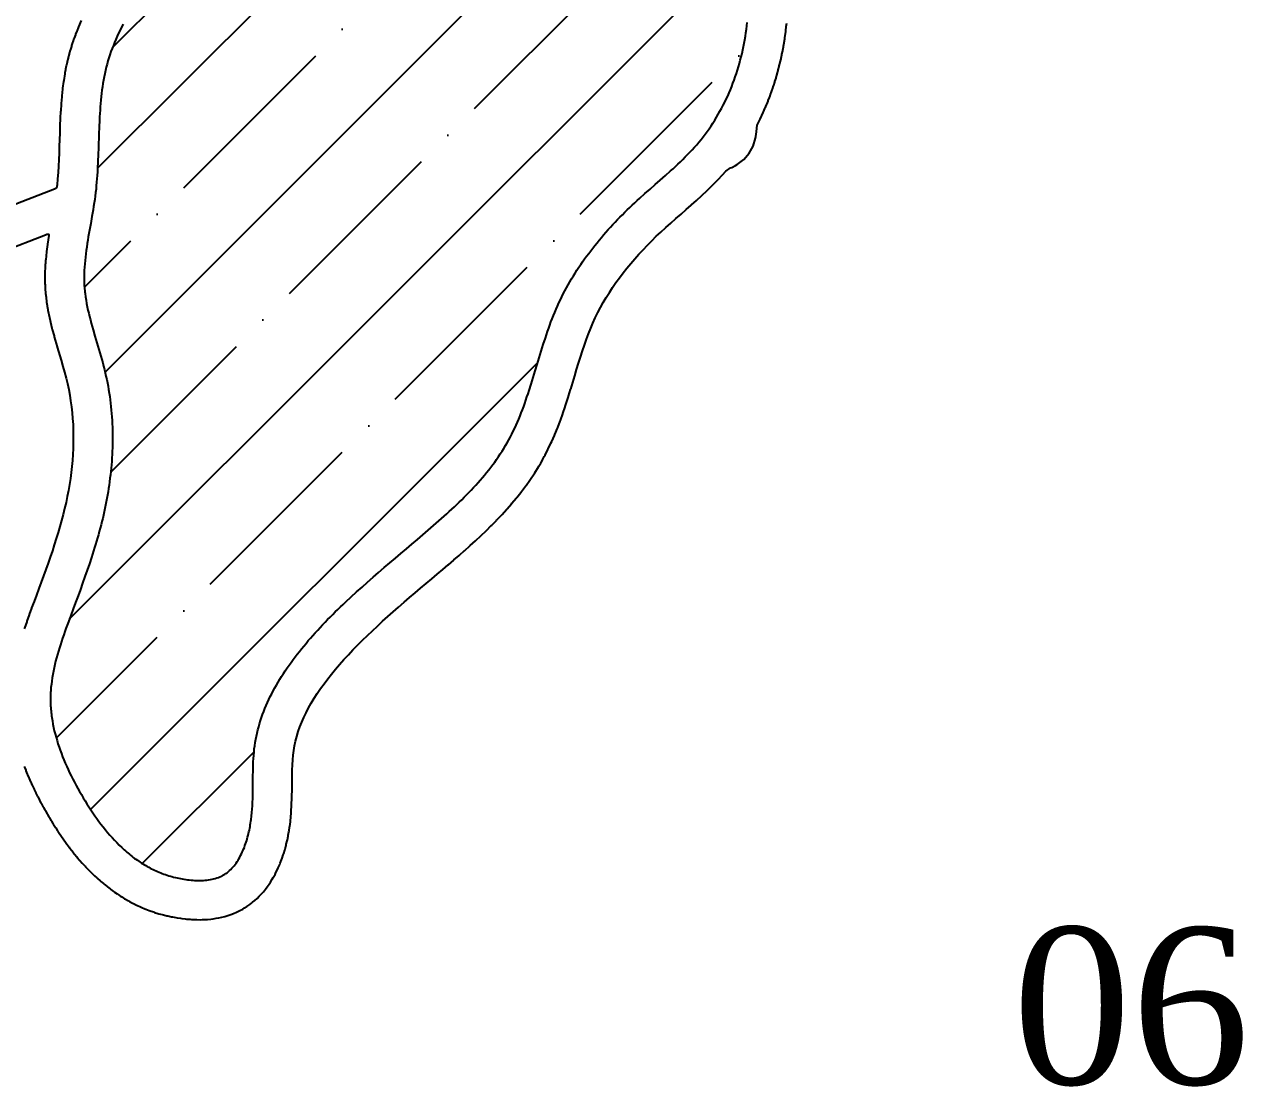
# Model space of a CAD drawing. Header units: metres. Extents: x 711461 to 714408, y 7855790 to 7857874.
# Drawn here: x 711926.6 to 712081.8, y 7856753.1 to 7856888.5 of the extents above; entities that cross this region are included whole.
import ezdxf
from ezdxf.enums import TextEntityAlignment as Align

# ---------------------------------------------------------------- set-up
doc = ezdxf.new("R2010")
doc.units = ezdxf.units.M
for name, color, linetype in [('011400xxxx003', 5, 'Continuous'), ('011400xxxx006', 5, 'Continuous'), ('NUMERAÇÕES', 7, 'Continuous'), ('ÁREAS', 7, 'Continuous')]:
    doc.layers.add(name, color=color, linetype=linetype)
doc.layers.add('NUMERAÇÕES DOS TALHÕES', color=7, linetype='Continuous', true_color=0xffffff)
doc.layers.add('Pedreira', color=7, linetype='Continuous', true_color=0xa30000)
doc.styles.add('AREAS', font='times.ttf')

# ---------------------------------------------------------------- blocks, each defined once
blk = doc.blocks.new('area_de_talhao')
at = {"layer": 'NUMERAÇÕES', "linetype": 'Continuous', "style": 'AREAS'}
blk.add_attdef('NRO', text='', height=20, dxfattribs=at).set_placement((0, 6.08), align=Align.CENTER)
at = {"layer": 'ÁREAS', "linetype": 'Continuous', "style": 'AREAS', "flags": 1}
for tag, height, p in [('AREAREAL', 0.001, (0, 0)), ('AREA', 20, (0, -23.92))]:
    blk.add_attdef(tag, text='', height=height, dxfattribs=at).set_placement(p, align=Align.CENTER)

msp = doc.modelspace()

# ---------------------------------------------------------------- hatches: boundary and pattern name
at = {"layer": 'Pedreira', "true_color": 0x000000}
h = msp.add_hatch(dxfattribs=at)
h.set_pattern_fill('ANSI35', color=18, scale=3)
h.paths.add_polyline_path([(712016.16, 7856909.31), (712015.98, 7856910.16), (712015.8, 7856911.01), (712015.63, 7856911.85), (712015.46, 7856912.71), (712015.3, 7856913.56), (712015.15, 7856914.41), (712015, 7856915.26), (712014.85, 7856916.11), (712014.71, 7856916.97), (712014.58, 7856917.82), (712014.44, 7856918.68), (712014.32, 7856919.53), (712014.19, 7856920.39), (712014.08, 7856921.25), (712013.96, 7856922.11), (712013.85, 7856922.96), (712013.74, 7856923.82), (712013.64, 7856924.68), (712013.53, 7856925.54), (712013.43, 7856926.4), (712013.24, 7856928.12), (712013.06, 7856929.84), (712012.89, 7856931.56), (712012.72, 7856933.29), (712012.56, 7856935.01), (712012.24, 7856938.46), (712011.95, 7856940.15), (712011.66, 7856941.84), (712011.51, 7856942.68), (712011.35, 7856943.53), (712011.19, 7856944.37), (712011.03, 7856945.21), (712010.86, 7856946.06), (712010.68, 7856946.9), (712010.49, 7856947.74), (712010.3, 7856948.58), (712010.2, 7856949), (712010.09, 7856949.42), (712009.99, 7856949.84), (712009.88, 7856950.26), (712009.77, 7856950.68), (712009.65, 7856951.1), (712009.53, 7856951.51), (712009.41, 7856951.93), (712009.29, 7856952.35), (712009.16, 7856952.77), (712009.03, 7856953.19), (712008.89, 7856953.6), (712008.76, 7856954.02), (712008.61, 7856954.44), (712008.47, 7856954.85), (712008.32, 7856955.27), (712008.16, 7856955.69), (712008.01, 7856956.1), (712007.84, 7856956.52), (712007.68, 7856956.93), (712007.51, 7856957.35), (712007.33, 7856957.76), (712007.15, 7856958.17), (712006.97, 7856958.58), (712006.78, 7856958.99), (712006.58, 7856959.4), (712006.38, 7856959.81), (712006.17, 7856960.21), (712005.96, 7856960.61), (712005.75, 7856961.01), (712005.52, 7856961.4), (712005.29, 7856961.78), (712005.06, 7856962.16), (712004.82, 7856962.54), (712004.57, 7856962.91), (712004.31, 7856963.27), (712004.05, 7856963.63), (712003.92, 7856963.81), (712003.78, 7856963.98), (712003.64, 7856964.15), (712003.51, 7856964.32), (712003.36, 7856964.49), (712003.22, 7856964.66), (712003.08, 7856964.82), (712002.93, 7856964.98), (712002.78, 7856965.14), (712002.63, 7856965.3), (712002.48, 7856965.45), (712002.33, 7856965.61), (712002.17, 7856965.76), (712002.01, 7856965.9), (712001.85, 7856966.05), (712001.69, 7856966.19), (712001.53, 7856966.33), (712001.36, 7856966.47), (712001.19, 7856966.6), (712001.02, 7856966.73), (712000.85, 7856966.86), (712000.67, 7856966.99), (712000.5, 7856967.11), (712000.32, 7856967.23), (712000.14, 7856967.35), (711999.95, 7856967.46), (711999.77, 7856967.57), (711999.58, 7856967.68), (711999.39, 7856967.78), (711999.2, 7856967.88), (711999, 7856967.98), (711998.81, 7856968.08), (711998.61, 7856968.17), (711998.41, 7856968.25), (711998.2, 7856968.34), (711998, 7856968.42), (711997.79, 7856968.49), (711997.58, 7856968.57), (711997.37, 7856968.64), (711997.15, 7856968.7), (711996.94, 7856968.77), (711996.72, 7856968.83), (711996.5, 7856968.88), (711996.28, 7856968.94), (711996.06, 7856968.99), (711995.84, 7856969.04), (711995.62, 7856969.08), (711995.39, 7856969.12), (711995.17, 7856969.16), (711994.94, 7856969.19), (711994.71, 7856969.22), (711994.48, 7856969.25), (711994.25, 7856969.28), (711994.02, 7856969.3), (711993.79, 7856969.32), (711993.55, 7856969.33), (711993.32, 7856969.35), (711993.09, 7856969.36), (711992.85, 7856969.36), (711992.62, 7856969.37), (711992.38, 7856969.37), (711992.14, 7856969.36), (711991.91, 7856969.36), (711991.67, 7856969.35), (711991.43, 7856969.34), (711991.2, 7856969.32), (711990.96, 7856969.3), (711990.72, 7856969.28), (711990.49, 7856969.26), (711990.25, 7856969.23), (711990.01, 7856969.2), (711989.78, 7856969.17), (711989.54, 7856969.13), (711989.31, 7856969.1), (711989.07, 7856969.06), (711988.84, 7856969.01), (711988.6, 7856968.96), (711988.37, 7856968.91), (711988.14, 7856968.86), (711987.91, 7856968.81), (711987.68, 7856968.75), (711987.45, 7856968.69), (711987.22, 7856968.62), (711986.99, 7856968.56), (711986.76, 7856968.49), (711986.54, 7856968.42), (711986.31, 7856968.34), (711986.09, 7856968.26), (711985.87, 7856968.18), (711985.65, 7856968.1), (711985.43, 7856968.01), (711985.21, 7856967.93), (711985, 7856967.84), (711984.78, 7856967.74), (711984.57, 7856967.65), (711984.36, 7856967.55), (711984.15, 7856967.45), (711983.95, 7856967.34), (711983.74, 7856967.23), (711983.54, 7856967.13), (711983.34, 7856967.01), (711983.14, 7856966.9), (711982.95, 7856966.78), (711982.75, 7856966.66), (711982.56, 7856966.54), (711982.38, 7856966.42), (711982.19, 7856966.29), (711982.01, 7856966.16), (711981.83, 7856966.03), (711981.65, 7856965.9), (711981.47, 7856965.76), (711981.3, 7856965.62), (711981.13, 7856965.48), (711980.97, 7856965.33), (711980.8, 7856965.19), (711980.64, 7856965.04), (711980.49, 7856964.89), (711980.33, 7856964.74), (711980.18, 7856964.58), (711980.04, 7856964.42), (711979.89, 7856964.26), (711979.75, 7856964.1), (711979.62, 7856963.93), (711979.48, 7856963.77), (711979.35, 7856963.6), (711979.22, 7856963.43), (711979.1, 7856963.25), (711978.98, 7856963.08), (711978.86, 7856962.9), (711978.75, 7856962.72), (711978.63, 7856962.54), (711978.52, 7856962.36), (711978.42, 7856962.18), (711978.31, 7856961.99), (711978.21, 7856961.8), (711978.11, 7856961.61), (711978.01, 7856961.42), (711977.91, 7856961.23), (711977.73, 7856960.84), (711977.55, 7856960.45), (711977.38, 7856960.05), (711977.21, 7856959.65), (711977.06, 7856959.25), (711976.9, 7856958.84), (711976.75, 7856958.43), (711976.61, 7856958.01), (711976.46, 7856957.59), (711976.32, 7856957.18), (711976.05, 7856956.33), (711975.78, 7856955.49), (711975.5, 7856954.65), (711975.36, 7856954.23), (711975.22, 7856953.82), (711975.07, 7856953.4), (711974.92, 7856952.99), (711974.77, 7856952.58), (711974.61, 7856952.17), (711974.44, 7856951.77), (711974.27, 7856951.37), (711974.09, 7856950.98), (711973.9, 7856950.59), (711973.71, 7856950.2), (711973.51, 7856949.82), (711973.3, 7856949.45), (711973.09, 7856949.08), (711972.87, 7856948.71), (711972.64, 7856948.34), (711972.41, 7856947.98), (711972.18, 7856947.62), (711971.93, 7856947.27), (711971.69, 7856946.92), (711971.44, 7856946.57), (711971.18, 7856946.22), (711970.92, 7856945.88), (711970.66, 7856945.54), (711970.39, 7856945.2), (711970.12, 7856944.87), (711969.84, 7856944.54), (711969.57, 7856944.21), (711969.28, 7856943.88), (711969, 7856943.55), (711968.71, 7856943.22), (711968.42, 7856942.9), (711967.84, 7856942.25), (711967.25, 7856941.61), (711966.65, 7856940.97), (711965.44, 7856939.7), (711964.24, 7856938.43), (711963.64, 7856937.79), (711963.05, 7856937.14), (711962.46, 7856936.49), (711962.17, 7856936.17), (711961.88, 7856935.84), (711961.59, 7856935.51), (711961.31, 7856935.18), (711961.03, 7856934.84), (711960.75, 7856934.5), (711960.48, 7856934.16), (711960.21, 7856933.82), (711959.94, 7856933.48), (711959.68, 7856933.13), (711959.42, 7856932.78), (711959.17, 7856932.43), (711958.92, 7856932.07), (711958.67, 7856931.71), (711958.43, 7856931.35), (711958.19, 7856930.98), (711957.96, 7856930.62), (711957.73, 7856930.25), (711957.51, 7856929.87), (711957.29, 7856929.5), (711957.07, 7856929.12), (711956.86, 7856928.74), (711956.65, 7856928.36), (711956.45, 7856927.98), (711956.25, 7856927.59), (711956.06, 7856927.2), (711955.87, 7856926.81), (711955.68, 7856926.42), (711955.5, 7856926.02), (711955.32, 7856925.63), (711955.15, 7856925.23), (711954.98, 7856924.83), (711954.82, 7856924.42), (711954.66, 7856924.02), (711954.5, 7856923.61), (711954.35, 7856923.21), (711954.2, 7856922.8), (711954.06, 7856922.39), (711953.92, 7856921.98), (711953.79, 7856921.56), (711953.66, 7856921.15), (711953.54, 7856920.73), (711953.42, 7856920.31), (711953.3, 7856919.9), (711953.19, 7856919.48), (711953.08, 7856919.06), (711952.97, 7856918.64), (711952.86, 7856918.21), (711952.66, 7856917.37), (711952.46, 7856916.52), (711952.27, 7856915.67), (711951.89, 7856913.98), (711951.7, 7856913.13), (711951.5, 7856912.29), (711951.3, 7856911.44), (711951.19, 7856911.03), (711951.09, 7856910.61), (711950.98, 7856910.19), (711950.86, 7856909.77), (711950.75, 7856909.36), (711950.63, 7856908.94), (711950.5, 7856908.53), (711950.37, 7856908.12), (711950.24, 7856907.71), (711950.1, 7856907.3), (711949.96, 7856906.9), (711949.81, 7856906.49), (711949.66, 7856906.09), (711949.5, 7856905.69), (711949.33, 7856905.29), (711949.16, 7856904.9), (711948.98, 7856904.5), (711948.8, 7856904.11), (711948.61, 7856903.72), (711948.41, 7856903.33), (711948.21, 7856902.95), (711948.01, 7856902.56), (711947.8, 7856902.18), (711947.59, 7856901.8), (711947.37, 7856901.42), (711947.15, 7856901.04), (711946.92, 7856900.67), (711946.69, 7856900.29), (711946.46, 7856899.92), (711946.23, 7856899.55), (711945.99, 7856899.17), (711945.75, 7856898.8), (711945.26, 7856898.06), (711944.77, 7856897.33), (711944.28, 7856896.59), (711943.28, 7856895.13), (711942.79, 7856894.39), (711942.3, 7856893.66), (711941.81, 7856892.93), (711941.34, 7856892.19), (711941.1, 7856891.82), (711940.87, 7856891.45), (711940.64, 7856891.08), (711940.41, 7856890.71), (711940.19, 7856890.34), (711939.97, 7856889.97), (711939.76, 7856889.59), (711939.55, 7856889.22), (711939.34, 7856888.84), (711939.14, 7856888.47), (711938.95, 7856888.09), (711938.76, 7856887.71), (711938.57, 7856887.32), (711938.4, 7856886.94), (711938.22, 7856886.55), (711938.06, 7856886.17), (711937.9, 7856885.78), (711937.75, 7856885.38), (711937.6, 7856884.99), (711937.46, 7856884.6), (711937.33, 7856884.2), (711937.21, 7856883.8), (711937.1, 7856883.39), (711936.99, 7856882.99), (711936.89, 7856882.58), (711936.8, 7856882.17), (711936.72, 7856881.76), (711936.64, 7856881.35), (711936.57, 7856880.93), (711936.51, 7856880.51), (711936.45, 7856880.09), (711936.4, 7856879.67), (711936.35, 7856879.25), (711936.31, 7856878.82), (711936.27, 7856878.39), (711936.23, 7856877.97), (711936.2, 7856877.54), (711936.17, 7856877.11), (711936.15, 7856876.67), (711936.13, 7856876.24), (711936.09, 7856875.37), (711936.06, 7856874.5), (711936, 7856872.74), (711935.97, 7856871.86), (711935.94, 7856870.98), (711935.89, 7856870.1), (711935.87, 7856869.66), (711935.84, 7856869.22), (711935.81, 7856868.78), (711935.77, 7856868.34), (711935.73, 7856867.9), (711935.69, 7856867.46), (711935.64, 7856867.02), (711935.58, 7856866.58), (711935.52, 7856866.14), (711935.46, 7856865.71), (711935.39, 7856865.27), (711935.32, 7856864.84), (711935.17, 7856863.97), (711935.02, 7856863.1), (711934.86, 7856862.24), (711934.71, 7856861.38), (711934.64, 7856860.95), (711934.57, 7856860.52), (711934.5, 7856860.09), (711934.44, 7856859.66), (711934.39, 7856859.23), (711934.33, 7856858.81), (711934.29, 7856858.38), (711934.25, 7856857.96), (711934.22, 7856857.53), (711934.2, 7856857.11), (711934.18, 7856856.68), (711934.17, 7856856.26), (711934.18, 7856856.05), (711934.18, 7856855.84), (711934.18, 7856855.63), (711934.19, 7856855.42), (711934.2, 7856855.2), (711934.22, 7856854.99), (711934.23, 7856854.78), (711934.25, 7856854.57), (711934.28, 7856854.36), (711934.3, 7856854.15), (711934.36, 7856853.73), (711934.42, 7856853.31), (711934.49, 7856852.89), (711934.58, 7856852.48), (711934.66, 7856852.06), (711934.76, 7856851.64), (711934.86, 7856851.22), (711934.97, 7856850.8), (711935.08, 7856850.38), (711935.19, 7856849.96), (711935.31, 7856849.55), (711935.55, 7856848.71), (711936.05, 7856847.03), (711936.3, 7856846.18), (711936.42, 7856845.76), (711936.54, 7856845.33), (711936.65, 7856844.91), (711936.76, 7856844.48), (711936.86, 7856844.06), (711936.96, 7856843.63), (711937.06, 7856843.2), (711937.14, 7856842.77), (711937.22, 7856842.34), (711937.3, 7856841.91), (711937.37, 7856841.48), (711937.44, 7856841.05), (711937.49, 7856840.61), (711937.55, 7856840.18), (711937.6, 7856839.75), (711937.64, 7856839.31), (711937.68, 7856838.88), (711937.71, 7856838.44), (711937.74, 7856838), (711937.76, 7856837.57), (711937.78, 7856837.13), (711937.79, 7856836.7), (711937.8, 7856836.26), (711937.8, 7856835.82), (711937.8, 7856835.39), (711937.79, 7856834.95), (711937.78, 7856834.51), (711937.76, 7856834.08), (711937.74, 7856833.64), (711937.72, 7856833.21), (711937.69, 7856832.77), (711937.65, 7856832.34), (711937.61, 7856831.91), (711937.57, 7856831.47), (711937.52, 7856831.04), (711937.47, 7856830.61), (711937.42, 7856830.18), (711937.36, 7856829.75), (711937.29, 7856829.32), (711937.22, 7856828.89), (711937.15, 7856828.46), (711937.07, 7856828.04), (711936.99, 7856827.61), (711936.91, 7856827.19), (711936.82, 7856826.77), (711936.73, 7856826.35), (711936.63, 7856825.93), (711936.54, 7856825.51), (711936.43, 7856825.09), (711936.33, 7856824.67), (711936.22, 7856824.26), (711936.11, 7856823.84), (711935.99, 7856823.43), (711935.88, 7856823.01), (711935.76, 7856822.6), (711935.63, 7856822.19), (711935.51, 7856821.78), (711935.38, 7856821.36), (711935.12, 7856820.54), (711934.85, 7856819.72), (711934.57, 7856818.9), (711934.28, 7856818.09), (711933.99, 7856817.27), (711933.7, 7856816.45), (711933.4, 7856815.63), (711933.09, 7856814.8), (711932.78, 7856813.98), (711932.47, 7856813.15), (711932.17, 7856812.32), (711931.86, 7856811.49), (711931.71, 7856811.08), (711931.57, 7856810.66), (711931.43, 7856810.24), (711931.29, 7856809.82), (711931.15, 7856809.4), (711931.02, 7856808.99), (711930.89, 7856808.57), (711930.77, 7856808.15), (711930.66, 7856807.73), (711930.55, 7856807.31), (711930.44, 7856806.89), (711930.35, 7856806.47), (711930.26, 7856806.04), (711930.18, 7856805.62), (711930.11, 7856805.2), (711930.05, 7856804.78), (711930, 7856804.36), (711929.97, 7856804.15), (711929.95, 7856803.94), (711929.94, 7856803.72), (711929.92, 7856803.51), (711929.91, 7856803.3), (711929.9, 7856803.09), (711929.89, 7856802.88), (711929.89, 7856802.67), (711929.89, 7856802.46), (711929.89, 7856802.25), (711929.9, 7856802.04), (711929.9, 7856801.82), (711929.91, 7856801.61), (711929.93, 7856801.4), (711929.94, 7856801.19), (711929.96, 7856800.98), (711929.98, 7856800.77), (711930.01, 7856800.56), (711930.03, 7856800.35), (711930.06, 7856800.14), (711930.09, 7856799.93), (711930.13, 7856799.72), (711930.2, 7856799.29), (711930.29, 7856798.87), (711930.38, 7856798.45), (711930.48, 7856798.04), (711930.6, 7856797.62), (711930.72, 7856797.2), (711930.84, 7856796.78), (711930.98, 7856796.37), (711931.13, 7856795.95), (711931.28, 7856795.54), (711931.44, 7856795.13), (711931.6, 7856794.72), (711931.78, 7856794.31), (711931.96, 7856793.9), (711932.14, 7856793.49), (711932.33, 7856793.09), (711932.53, 7856792.68), (711932.73, 7856792.28), (711932.94, 7856791.88), (711933.16, 7856791.48), (711933.38, 7856791.08), (711933.6, 7856790.69), (711933.83, 7856790.3), (711934.06, 7856789.91), (711934.29, 7856789.52), (711934.53, 7856789.13), (711934.77, 7856788.75), (711935.02, 7856788.37), (711935.27, 7856787.99), (711935.53, 7856787.62), (711935.79, 7856787.25), (711936.06, 7856786.89), (711936.32, 7856786.53), (711936.6, 7856786.18), (711936.88, 7856785.83), (711937.16, 7856785.48), (711937.45, 7856785.15), (711937.74, 7856784.82), (711938.04, 7856784.49), (711938.34, 7856784.18), (711938.65, 7856783.87), (711938.96, 7856783.57), (711939.28, 7856783.27), (711939.44, 7856783.13), (711939.61, 7856782.99), (711939.77, 7856782.85), (711939.94, 7856782.71), (711940.1, 7856782.57), (711940.27, 7856782.44), (711940.44, 7856782.31), (711940.61, 7856782.18), (711940.78, 7856782.06), (711940.96, 7856781.93), (711941.13, 7856781.81), (711941.31, 7856781.7), (711941.49, 7856781.58), (711941.67, 7856781.47), (711941.85, 7856781.36), (711942.03, 7856781.25), (711942.21, 7856781.14), (711942.4, 7856781.04), (711942.59, 7856780.94), (711942.77, 7856780.84), (711942.96, 7856780.75), (711943.16, 7856780.66), (711943.35, 7856780.57), (711943.54, 7856780.49), (711943.74, 7856780.41), (711943.94, 7856780.33), (711944.14, 7856780.25), (711944.34, 7856780.18), (711944.54, 7856780.11), (711944.75, 7856780.04), (711944.95, 7856779.97), (711945.16, 7856779.91), (711945.37, 7856779.85), (711945.58, 7856779.8), (711945.8, 7856779.75), (711946.01, 7856779.7), (711946.23, 7856779.65), (711946.45, 7856779.61), (711946.67, 7856779.56), (711946.89, 7856779.53), (711947.12, 7856779.49), (711947.34, 7856779.46), (711947.57, 7856779.43), (711947.8, 7856779.41), (711948.02, 7856779.39), (711948.25, 7856779.37), (711948.48, 7856779.36), (711948.71, 7856779.36), (711948.93, 7856779.36), (711949.16, 7856779.36), (711949.38, 7856779.37), (711949.6, 7856779.39), (711949.82, 7856779.41), (711950.04, 7856779.44), (711950.26, 7856779.47), (711950.47, 7856779.52), (711950.68, 7856779.56), (711950.89, 7856779.62), (711951.09, 7856779.68), (711951.29, 7856779.75), (711951.48, 7856779.83), (711951.67, 7856779.92), (711951.76, 7856779.97), (711951.85, 7856780.02), (711951.95, 7856780.07), (711952.03, 7856780.12), (711952.12, 7856780.18), (711952.21, 7856780.23), (711952.38, 7856780.35), (711952.54, 7856780.48), (711952.7, 7856780.62), (711952.85, 7856780.76), (711953, 7856780.92), (711953.14, 7856781.07), (711953.28, 7856781.24), (711953.42, 7856781.41), (711953.54, 7856781.58), (711953.67, 7856781.76), (711953.79, 7856781.95), (711953.9, 7856782.14), (711954.01, 7856782.34), (711954.12, 7856782.54), (711954.22, 7856782.74), (711954.32, 7856782.95), (711954.41, 7856783.16), (711954.5, 7856783.37), (711954.59, 7856783.58), (711954.67, 7856783.8), (711954.74, 7856784.02), (711954.82, 7856784.24), (711954.89, 7856784.46), (711954.95, 7856784.68), (711955.01, 7856784.9), (711955.07, 7856785.13), (711955.13, 7856785.35), (711955.18, 7856785.57), (711955.23, 7856785.79), (711955.27, 7856786.02), (711955.31, 7856786.24), (711955.35, 7856786.46), (711955.39, 7856786.68), (711955.42, 7856786.9), (711955.45, 7856787.12), (711955.5, 7856787.57), (711955.55, 7856788.01), (711955.58, 7856788.45), (711955.61, 7856788.89), (711955.63, 7856789.32), (711955.65, 7856789.76), (711955.66, 7856790.2), (711955.67, 7856790.63), (711955.68, 7856791.06), (711955.69, 7856791.92), (711955.69, 7856792.78), (711955.7, 7856793.2), (711955.71, 7856793.63), (711955.72, 7856794.05), (711955.73, 7856794.47), (711955.76, 7856794.89), (711955.79, 7856795.3), (711955.82, 7856795.72), (711955.86, 7856796.13), (711955.92, 7856796.54), (711955.98, 7856796.94), (711956.05, 7856797.35), (711956.13, 7856797.75), (711956.22, 7856798.15), (711956.31, 7856798.55), (711956.42, 7856798.94), (711956.53, 7856799.34), (711956.65, 7856799.73), (711956.78, 7856800.12), (711956.92, 7856800.51), (711957.06, 7856800.89), (711957.21, 7856801.28), (711957.37, 7856801.66), (711957.54, 7856802.04), (711957.71, 7856802.41), (711957.89, 7856802.79), (711958.08, 7856803.16), (711958.27, 7856803.53), (711958.47, 7856803.9), (711958.68, 7856804.27), (711958.89, 7856804.64), (711959.11, 7856805), (711959.33, 7856805.37), (711959.56, 7856805.73), (711959.8, 7856806.09), (711960.04, 7856806.44), (711960.29, 7856806.8), (711960.54, 7856807.15), (711960.8, 7856807.51), (711961.06, 7856807.86), (711961.33, 7856808.2), (711961.6, 7856808.55), (711961.88, 7856808.9), (711962.16, 7856809.24), (711962.45, 7856809.58), (711962.74, 7856809.93), (711963.03, 7856810.26), (711963.33, 7856810.6), (711963.63, 7856810.94), (711963.94, 7856811.27), (711964.25, 7856811.61), (711964.56, 7856811.94), (711964.88, 7856812.27), (711965.2, 7856812.6), (711965.52, 7856812.93), (711965.85, 7856813.25), (711966.18, 7856813.58), (711966.51, 7856813.9), (711966.84, 7856814.23), (711967.18, 7856814.55), (711967.52, 7856814.87), (711968.2, 7856815.51), (711968.89, 7856816.14), (711969.58, 7856816.76), (711970.28, 7856817.39), (711970.99, 7856818.01), (711971.7, 7856818.62), (711972.41, 7856819.23), (711973.12, 7856819.84), (711973.83, 7856820.44), (711974.54, 7856821.04), (711975.25, 7856821.64), (711975.95, 7856822.23), (711976.65, 7856822.82), (711977.34, 7856823.41), (711978.03, 7856824), (711978.71, 7856824.59), (711979.38, 7856825.19), (711980.05, 7856825.78), (711980.38, 7856826.08), (711980.7, 7856826.38), (711981.03, 7856826.68), (711981.35, 7856826.98), (711981.66, 7856827.28), (711981.98, 7856827.58), (711982.29, 7856827.89), (711982.6, 7856828.19), (711982.9, 7856828.5), (711983.2, 7856828.81), (711983.5, 7856829.12), (711983.79, 7856829.44), (711984.08, 7856829.75), (711984.36, 7856830.07), (711984.65, 7856830.39), (711984.92, 7856830.71), (711985.19, 7856831.03), (711985.46, 7856831.36), (711985.73, 7856831.69), (711985.98, 7856832.02), (711986.24, 7856832.36), (711986.49, 7856832.69), (711986.73, 7856833.03), (711986.97, 7856833.38), (711987.2, 7856833.72), (711987.43, 7856834.08), (711987.65, 7856834.43), (711987.87, 7856834.79), (711988.08, 7856835.15), (711988.28, 7856835.51), (711988.48, 7856835.88), (711988.68, 7856836.25), (711988.86, 7856836.63), (711989.04, 7856837.01), (711989.22, 7856837.39), (711989.39, 7856837.78), (711989.56, 7856838.17), (711989.72, 7856838.56), (711989.87, 7856838.96), (711990.03, 7856839.36), (711990.18, 7856839.76), (711990.32, 7856840.16), (711990.46, 7856840.57), (711990.6, 7856840.98), (711990.74, 7856841.39), (711990.87, 7856841.8), (711991.14, 7856842.62), (711991.39, 7856843.46), (711991.65, 7856844.29), (711991.9, 7856845.13), (711992.15, 7856845.97), (711992.41, 7856846.81), (711992.67, 7856847.65), (711992.94, 7856848.48), (711993.08, 7856848.9), (711993.22, 7856849.31), (711993.37, 7856849.73), (711993.51, 7856850.14), (711993.66, 7856850.55), (711993.82, 7856850.95), (711993.98, 7856851.36), (711994.14, 7856851.76), (711994.31, 7856852.16), (711994.48, 7856852.56), (711994.66, 7856852.96), (711994.85, 7856853.35), (711995.04, 7856853.74), (711995.23, 7856854.13), (711995.43, 7856854.52), (711995.64, 7856854.9), (711995.85, 7856855.28), (711996.06, 7856855.65), (711996.28, 7856856.03), (711996.51, 7856856.4), (711996.73, 7856856.77), (711996.97, 7856857.13), (711997.21, 7856857.5), (711997.45, 7856857.86), (711997.69, 7856858.21), (711997.94, 7856858.57), (711998.2, 7856858.92), (711998.46, 7856859.27), (711998.72, 7856859.62), (711998.99, 7856859.96), (711999.26, 7856860.3), (711999.53, 7856860.64), (711999.81, 7856860.98), (712000.09, 7856861.31), (712000.37, 7856861.65), (712000.66, 7856861.97), (712000.95, 7856862.3), (712001.24, 7856862.62), (712001.54, 7856862.95), (712001.84, 7856863.26), (712002.14, 7856863.58), (712002.45, 7856863.89), (712002.75, 7856864.2), (712003.06, 7856864.51), (712003.38, 7856864.82), (712003.69, 7856865.12), (712004.01, 7856865.42), (712004.33, 7856865.72), (712004.65, 7856866.02), (712004.97, 7856866.31), (712005.62, 7856866.9), (712006.28, 7856867.48), (712006.93, 7856868.05), (712007.59, 7856868.62), (712008.24, 7856869.2), (712008.89, 7856869.78), (712009.21, 7856870.07), (712009.52, 7856870.37), (712009.84, 7856870.66), (712010.15, 7856870.96), (712010.46, 7856871.26), (712010.77, 7856871.56), (712011.07, 7856871.87), (712011.37, 7856872.18), (712011.66, 7856872.49), (712011.95, 7856872.81), (712012.23, 7856873.13), (712012.51, 7856873.46), (712012.79, 7856873.79), (712013.05, 7856874.13), (712013.32, 7856874.47), (712013.57, 7856874.81), (712013.82, 7856875.17), (712014.06, 7856875.52), (712014.3, 7856875.88), (712014.53, 7856876.25), (712014.76, 7856876.62), (712014.98, 7856877), (712015.19, 7856877.38), (712015.4, 7856877.76), (712015.6, 7856878.15), (712015.79, 7856878.54), (712015.98, 7856878.93), (712016.17, 7856879.33), (712016.34, 7856879.74), (712016.51, 7856880.14), (712016.68, 7856880.55), (712016.84, 7856880.96), (712016.99, 7856881.37), (712017.14, 7856881.79), (712017.28, 7856882.21), (712017.41, 7856882.63), (712017.54, 7856883.06), (712017.66, 7856883.48), (712017.78, 7856883.91), (712017.89, 7856884.34), (712018, 7856884.77), (712018.1, 7856885.21), (712018.19, 7856885.64), (712018.27, 7856886.08), (712018.36, 7856886.51), (712018.43, 7856886.95), (712018.5, 7856887.39), (712018.56, 7856887.83), (712018.62, 7856888.27), (712018.67, 7856888.71), (712018.72, 7856889.15), (712018.76, 7856889.59), (712018.79, 7856890.03), (712018.82, 7856890.46), (712018.84, 7856890.9), (712018.86, 7856891.34), (712018.87, 7856891.78), (712018.87, 7856892.22), (712018.87, 7856892.65), (712018.86, 7856893.09), (712018.85, 7856893.52), (712018.83, 7856893.96), (712018.81, 7856894.39), (712018.78, 7856894.82), (712018.75, 7856895.26), (712018.71, 7856895.69), (712018.67, 7856896.12), (712018.63, 7856896.55), (712018.58, 7856896.98), (712018.53, 7856897.41), (712018.47, 7856897.84), (712018.41, 7856898.26), (712018.35, 7856898.69), (712018.28, 7856899.12), (712018.21, 7856899.55), (712018.14, 7856899.97), (712018.06, 7856900.4), (712017.99, 7856900.83), (712017.83, 7856901.68), (712017.66, 7856902.53), (712017.48, 7856903.38), (712017.3, 7856904.22), (712017.11, 7856905.07), (712016.92, 7856905.92), (712016.54, 7856907.61)])

# ---------------------------------------------------------------- linework, layer by layer
at = {"layer": '011400xxxx003'}
msp.add_lwpolyline([(711933.82, 7856888.94), (711933.47, 7856888.15), (711933.42, 7856888.04), (711933.27, 7856887.67), (711933.24, 7856887.59), (711933.09, 7856887.2), (711933.06, 7856887.12), (711932.91, 7856886.72), (711932.88, 7856886.64), (711932.74, 7856886.24), (711932.71, 7856886.15), (711932.58, 7856885.75), (711932.55, 7856885.66), (711932.43, 7856885.26), (711932.4, 7856885.16), (711932.28, 7856884.76), (711932.26, 7856884.66), (711932.15, 7856884.26), (711932.13, 7856884.16), (711932.03, 7856883.75), (711932.01, 7856883.66), (711931.92, 7856883.25), (711931.9, 7856883.16), (711931.82, 7856882.75), (711931.8, 7856882.67), (711931.73, 7856882.27), (711931.71, 7856882.16), (711931.57, 7856881.3), (711931.55, 7856881.16), (711931.44, 7856880.32), (711931.42, 7856880.2), (711931.33, 7856879.35), (711931.32, 7856879.24), (711931.25, 7856878.39), (711931.24, 7856878.3), (711931.19, 7856877.44), (711931.18, 7856877.37), (711931.13, 7856876.5), (711931.13, 7856876.45), (711931.1, 7856875.59), (711931.09, 7856875.55), (711931.06, 7856874.68), (711931.06, 7856874.66), (711931.01, 7856872.91), (711930.98, 7856872.06), (711930.94, 7856871.23), (711930.9, 7856870.4), (711930.85, 7856869.58), (711930.79, 7856868.79), (711930.72, 7856868.01), (711930.69, 7856867.8), (711930.64, 7856867.58), (711930.41, 7856867.46), (711900.25, 7856855.76)], dxfattribs=at)
at = {"layer": '011400xxxx006'}
for points in [[(711926.56, 7856793.89), (711926.58, 7856793.82), (711926.74, 7856793.4), (711926.77, 7856793.33), (711926.94, 7856792.91), (711926.97, 7856792.84), (711927.14, 7856792.43), (711927.17, 7856792.36), (711927.35, 7856791.95), (711927.38, 7856791.89), (711927.56, 7856791.48), (711927.59, 7856791.41), (711927.79, 7856791.01), (711927.81, 7856790.95), (711928.01, 7856790.54), (711928.04, 7856790.48), (711928.24, 7856790.08), (711928.27, 7856790.02), (711928.48, 7856789.62), (711928.51, 7856789.57), (711928.72, 7856789.17), (711928.75, 7856789.12), (711928.97, 7856788.72), (711929, 7856788.67), (711929.22, 7856788.28), (711929.25, 7856788.23), (711929.47, 7856787.84), (711929.5, 7856787.79), (711929.73, 7856787.4), (711929.76, 7856787.36), (711929.99, 7856786.97), (711930.02, 7856786.93), (711930.25, 7856786.54), (711930.28, 7856786.5), (711930.52, 7856786.12), (711930.56, 7856786.07), (711930.8, 7856785.69), (711930.83, 7856785.64), (711931.08, 7856785.27), (711931.12, 7856785.21), (711931.37, 7856784.84), (711931.41, 7856784.79), (711931.67, 7856784.42), (711931.71, 7856784.37), (711931.97, 7856784), (711932.01, 7856783.95), (711932.28, 7856783.59), (711932.32, 7856783.53), (711932.6, 7856783.18), (711932.64, 7856783.12), (711932.92, 7856782.77), (711932.97, 7856782.71), (711933.25, 7856782.36), (711933.31, 7856782.3), (711933.59, 7856781.96), (711933.65, 7856781.9), (711933.94, 7856781.57), (711934, 7856781.5), (711934.3, 7856781.18), (711934.36, 7856781.11), (711934.66, 7856780.79), (711934.73, 7856780.72), (711935.03, 7856780.41), (711935.11, 7856780.34), (711935.42, 7856780.04), (711935.5, 7856779.97), (711935.8, 7856779.68), (711935.88, 7856779.61), (711936.21, 7856779.31), (711936.3, 7856779.24), (711936.63, 7856778.96), (711936.72, 7856778.88), (711937.05, 7856778.62), (711937.15, 7856778.54), (711937.48, 7856778.28), (711937.59, 7856778.2), (711937.93, 7856777.95), (711938.04, 7856777.88), (711938.39, 7856777.64), (711938.5, 7856777.56), (711938.85, 7856777.33), (711938.97, 7856777.26), (711939.33, 7856777.04), (711939.46, 7856776.96), (711939.82, 7856776.76), (711939.95, 7856776.68), (711940.32, 7856776.49), (711940.46, 7856776.42), (711940.84, 7856776.23), (711940.98, 7856776.16), (711941.37, 7856775.99), (711941.51, 7856775.92), (711941.9, 7856775.76), (711942.05, 7856775.7), (711942.45, 7856775.55), (711942.59, 7856775.49), (711943, 7856775.35), (711943.15, 7856775.3), (711943.56, 7856775.17), (711943.71, 7856775.13), (711944.13, 7856775.01), (711944.28, 7856774.97), (711944.71, 7856774.87), (711944.85, 7856774.84), (711945.29, 7856774.74), (711945.43, 7856774.71), (711945.87, 7856774.63), (711946.01, 7856774.61), (711946.45, 7856774.54), (711946.61, 7856774.52), (711947.06, 7856774.46), (711947.23, 7856774.44), (711947.67, 7856774.41), (711947.87, 7856774.39), (711948.31, 7856774.37), (711948.52, 7856774.37), (711948.96, 7856774.36), (711949.2, 7856774.37), (711949.63, 7856774.39), (711949.89, 7856774.4), (711950.32, 7856774.44), (711950.6, 7856774.48), (711951.02, 7856774.54), (711951.34, 7856774.6), (711951.74, 7856774.69), (711952.09, 7856774.78), (711952.49, 7856774.9), (711952.86, 7856775.02), (711953.21, 7856775.16), (711953.61, 7856775.33), (711954.02, 7856775.53), (711954.38, 7856775.72), (711954.61, 7856775.86), (711954.92, 7856776.06), (711955.27, 7856776.31), (711955.49, 7856776.46), (711955.64, 7856776.58), (711955.92, 7856776.82), (711956.21, 7856777.08), (711956.48, 7856777.35), (711956.78, 7856777.66), (711957.02, 7856777.93), (711957.29, 7856778.27), (711957.49, 7856778.53), (711957.74, 7856778.89), (711957.91, 7856779.14), (711958.15, 7856779.51), (711958.28, 7856779.75), (711958.5, 7856780.14), (711958.61, 7856780.36), (711958.81, 7856780.77), (711958.91, 7856780.97), (711959.09, 7856781.39), (711959.17, 7856781.58), (711959.33, 7856782.01), (711959.4, 7856782.19), (711959.55, 7856782.62), (711959.6, 7856782.79), (711959.73, 7856783.23), (711959.78, 7856783.38), (711959.9, 7856783.83), (711959.93, 7856783.97), (711960.04, 7856784.42), (711960.07, 7856784.55), (711960.16, 7856785), (711960.19, 7856785.13), (711960.27, 7856785.57), (711960.29, 7856785.69), (711960.36, 7856786.14), (711960.38, 7856786.26), (711960.45, 7856786.84), (711960.46, 7856786.95), (711960.51, 7856787.41), (711960.52, 7856787.51), (711960.56, 7856787.9), (711960.57, 7856788.09), (711960.66, 7856789.9), (711960.66, 7856790.05), (711960.68, 7856790.94), (711960.68, 7856790.99), (711960.68, 7856791.88), (711960.69, 7856792.67), (711960.7, 7856793.4), (711960.72, 7856794.09), (711960.76, 7856794.73), (711960.81, 7856795.33), (711960.89, 7856795.93), (711960.99, 7856796.53), (711961.12, 7856797.13), (711961.28, 7856797.73), (711961.46, 7856798.33), (711961.67, 7856798.93), (711961.91, 7856799.53), (711962.17, 7856800.14), (711962.46, 7856800.74), (711962.78, 7856801.35), (711963.12, 7856801.97), (711963.49, 7856802.58), (711963.88, 7856803.19), (711964.3, 7856803.81), (711964.74, 7856804.43), (711965.21, 7856805.04), (711965.7, 7856805.66), (711966.2, 7856806.28), (711966.73, 7856806.9), (711967.28, 7856807.51), (711967.84, 7856808.13), (711968.43, 7856808.74), (711969.02, 7856809.36), (711969.64, 7856809.97), (711970.26, 7856810.58), (711970.9, 7856811.19), (711971.55, 7856811.79), (711972.21, 7856812.4), (711972.88, 7856813), (711973.56, 7856813.61), (711974.25, 7856814.21), (711974.94, 7856814.82), (711975.64, 7856815.42), (711976.34, 7856816.02), (711977.05, 7856816.62), (711977.76, 7856817.21), (711978.47, 7856817.81), (711979.17, 7856818.4), (711979.17, 7856818.41), (711979.87, 7856819), (711979.88, 7856819), (711980.57, 7856819.59), (711980.58, 7856819.6), (711981.27, 7856820.19), (711981.29, 7856820.21), (711981.96, 7856820.79), (711981.99, 7856820.82), (711982.66, 7856821.4), (711982.69, 7856821.43), (711983.34, 7856822.02), (711983.38, 7856822.05), (711984.03, 7856822.65), (711984.07, 7856822.68), (711984.71, 7856823.28), (711984.76, 7856823.32), (711985.39, 7856823.92), (711985.44, 7856823.97), (711986.05, 7856824.58), (711986.11, 7856824.64), (711986.71, 7856825.25), (711986.77, 7856825.31), (711987.36, 7856825.93), (711987.42, 7856826), (711987.99, 7856826.63), (711988.06, 7856826.71), (711988.62, 7856827.34), (711988.69, 7856827.43), (711989.23, 7856828.07), (711989.31, 7856828.17), (711989.83, 7856828.82), (711989.91, 7856828.92), (711990.41, 7856829.59), (711990.49, 7856829.7), (711990.97, 7856830.38), (711991.05, 7856830.5), (711991.51, 7856831.19), (711991.6, 7856831.32), (711992.07, 7856832.08), (711992.13, 7856832.18), (711992.35, 7856832.54), (711992.4, 7856832.63), (711992.6, 7856832.99), (711992.64, 7856833.06), (711992.81, 7856833.38), (711992.91, 7856833.56), (711993.66, 7856835.1), (711993.75, 7856835.29), (711994.09, 7856836.06), (711994.15, 7856836.19), (711994.47, 7856836.99), (711994.51, 7856837.09), (711994.82, 7856837.9), (711994.85, 7856838), (711995.15, 7856838.82), (711995.17, 7856838.89), (711995.45, 7856839.71), (711995.47, 7856839.78), (711995.88, 7856841.05), (711995.9, 7856841.1), (711996.16, 7856841.95), (711996.17, 7856841.98), (711996.43, 7856842.83), (711996.43, 7856842.84), (711996.69, 7856843.68), (711996.93, 7856844.49), (711997.17, 7856845.29), (711997.42, 7856846.07), (711997.67, 7856846.84), (711997.92, 7856847.6), (711998.18, 7856848.33), (711998.44, 7856849.04), (711998.72, 7856849.73), (711999, 7856850.4), (711999.3, 7856851.07), (711999.62, 7856851.73), (711999.96, 7856852.38), (712000.32, 7856853.03), (712000.7, 7856853.67), (712001.1, 7856854.31), (712001.51, 7856854.94), (712001.94, 7856855.56), (712002.39, 7856856.18), (712002.86, 7856856.79), (712003.34, 7856857.4), (712003.83, 7856858), (712004.34, 7856858.59), (712004.86, 7856859.17), (712005.4, 7856859.75), (712005.95, 7856860.33), (712006.51, 7856860.89), (712007.08, 7856861.45), (712007.67, 7856862), (712008.28, 7856862.56), (712008.91, 7856863.13), (712009.56, 7856863.71), (712010.23, 7856864.29), (712010.87, 7856864.85), (712010.89, 7856864.87), (712011.52, 7856865.43), (712011.55, 7856865.46), (712012.18, 7856866.02), (712012.22, 7856866.05), (712012.85, 7856866.63), (712012.9, 7856866.68), (712013.52, 7856867.26), (712013.58, 7856867.33), (712014.19, 7856867.92), (712014.27, 7856868), (712014.86, 7856868.6), (712014.94, 7856868.69), (712015.51, 7856869.3), (712015.94, 7856869.74), (712016.1, 7856869.89), (712016.34, 7856870.06), (712016.54, 7856870.17), (712016.7, 7856870.24), (712017.16, 7856870.48), (712017.38, 7856870.61), (712018.22, 7856871.24), (712018.91, 7856872.04), (712019.42, 7856872.96), (712019.73, 7856873.97), (712019.77, 7856874.18), (712019.84, 7856874.78), (712019.87, 7856875.22), (712019.94, 7856875.62), (712019.97, 7856875.69), (712020.29, 7856876.36), (712020.3, 7856876.38), (712020.49, 7856876.78), (712020.53, 7856876.85), (712020.71, 7856877.25), (712020.74, 7856877.32), (712020.92, 7856877.72), (712020.95, 7856877.79), (712021.12, 7856878.2), (712021.15, 7856878.27), (712021.32, 7856878.68), (712021.34, 7856878.75), (712021.5, 7856879.16), (712021.53, 7856879.23), (712021.68, 7856879.65), (712021.71, 7856879.72), (712021.85, 7856880.13), (712021.88, 7856880.2), (712022.02, 7856880.62), (712022.04, 7856880.69), (712022.18, 7856881.11), (712022.2, 7856881.18), (712022.33, 7856881.6), (712022.35, 7856881.67), (712022.47, 7856882.1), (712022.49, 7856882.17), (712022.6, 7856882.6), (712022.62, 7856882.66), (712022.73, 7856883.09), (712022.75, 7856883.16), (712022.85, 7856883.59), (712022.87, 7856883.66), (712022.97, 7856884.09), (712022.98, 7856884.16), (712023.08, 7856884.59), (712023.09, 7856884.66), (712023.18, 7856885.1), (712023.19, 7856885.16), (712023.27, 7856885.6), (712023.28, 7856885.67), (712023.36, 7856886.1), (712023.37, 7856886.17), (712023.44, 7856886.61), (712023.45, 7856886.68), (712023.51, 7856887.11), (712023.52, 7856887.18), (712023.58, 7856887.62), (712023.59, 7856887.69), (712023.64, 7856888.13), (712023.64, 7856888.19), (712023.69, 7856888.63)], [(711901.8, 7856851), (711929.25, 7856861.65), (711929.44, 7856861.71), (711929.5, 7856861.73), (711929.65, 7856861.74), (711929.66, 7856861.66), (711929.66, 7856861.56), (711929.5, 7856860.45), (711929.5, 7856860.4), (711929.38, 7856859.51), (711929.37, 7856859.42), (711929.33, 7856858.99), (711929.32, 7856858.91), (711929.28, 7856858.49), (711929.27, 7856858.41), (711929.24, 7856857.99), (711929.23, 7856857.9), (711929.21, 7856857.48), (711929.2, 7856857.38), (711929.19, 7856856.96), (711929.18, 7856856.86), (711929.18, 7856856.46), (711929.18, 7856856.34), (711929.18, 7856855.91), (711929.18, 7856855.79), (711929.19, 7856855.38), (711929.2, 7856855.25), (711929.22, 7856854.83), (711929.23, 7856854.7), (711929.26, 7856854.27), (711929.27, 7856854.15), (711929.32, 7856853.71), (711929.33, 7856853.59), (711929.39, 7856853.18), (711929.4, 7856853.07), (711929.46, 7856852.65), (711929.48, 7856852.55), (711929.55, 7856852.12), (711929.57, 7856852.03), (711929.64, 7856851.66), (711929.68, 7856851.47), (711930.08, 7856849.74), (711930.12, 7856849.58), (711930.34, 7856848.75), (711930.36, 7856848.66), (711930.74, 7856847.36), (711930.75, 7856847.32), (711931.25, 7856845.65), (711931.47, 7856844.87), (711931.68, 7856844.12), (711931.88, 7856843.39), (711932.05, 7856842.68), (711932.21, 7856841.95), (711932.35, 7856841.21), (711932.46, 7856840.47), (711932.57, 7856839.72), (711932.65, 7856838.97), (711932.71, 7856838.22), (711932.76, 7856837.46), (711932.79, 7856836.7), (711932.8, 7856835.94), (711932.79, 7856835.18), (711932.77, 7856834.41), (711932.73, 7856833.64), (711932.68, 7856832.87), (711932.61, 7856832.11), (711932.52, 7856831.34), (711932.42, 7856830.57), (711932.3, 7856829.81), (711932.17, 7856829.05), (711932.03, 7856828.29), (711931.87, 7856827.52), (711931.69, 7856826.76), (711931.51, 7856826), (711931.3, 7856825.23), (711931.09, 7856824.47), (711930.87, 7856823.69), (711930.63, 7856822.93), (711930.38, 7856822.15), (711930.13, 7856821.37), (711929.86, 7856820.58), (711929.58, 7856819.79), (711929.3, 7856818.99), (711929.01, 7856818.19), (711928.71, 7856817.38), (711928.41, 7856816.56), (711928.1, 7856815.73), (711927.79, 7856814.91), (711927.79, 7856814.9), (711927.49, 7856814.09), (711927.48, 7856814.07), (711927.19, 7856813.26), (711927.17, 7856813.21), (711926.88, 7856812.39), (711926.86, 7856812.33), (711926.58, 7856811.51), (711926.55, 7856811.43)]]:
    msp.add_lwpolyline(points, dxfattribs=at)
at = {"layer": 'Pedreira', "color": 1}
msp.add_lwpolyline([(711939.14, 7856888.47), (711938.95, 7856888.09), (711938.76, 7856887.71), (711938.57, 7856887.32), (711938.4, 7856886.94), (711938.22, 7856886.55), (711938.06, 7856886.17), (711937.9, 7856885.78), (711937.75, 7856885.38), (711937.6, 7856884.99), (711937.46, 7856884.6), (711937.33, 7856884.2), (711937.21, 7856883.8), (711937.1, 7856883.39), (711936.99, 7856882.99), (711936.89, 7856882.58), (711936.8, 7856882.17), (711936.72, 7856881.76), (711936.64, 7856881.35), (711936.57, 7856880.93), (711936.51, 7856880.51), (711936.45, 7856880.09), (711936.4, 7856879.67), (711936.35, 7856879.25), (711936.31, 7856878.82), (711936.27, 7856878.39), (711936.23, 7856877.97), (711936.2, 7856877.54), (711936.17, 7856877.11), (711936.15, 7856876.67), (711936.13, 7856876.24), (711936.09, 7856875.37), (711936.06, 7856874.5), (711936, 7856872.74), (711935.97, 7856871.86), (711935.94, 7856870.98), (711935.89, 7856870.1), (711935.87, 7856869.66), (711935.84, 7856869.22), (711935.81, 7856868.78), (711935.77, 7856868.34), (711935.73, 7856867.9), (711935.69, 7856867.46), (711935.64, 7856867.02), (711935.58, 7856866.58), (711935.52, 7856866.14), (711935.46, 7856865.71), (711935.39, 7856865.27), (711935.32, 7856864.84), (711935.17, 7856863.97), (711935.02, 7856863.1), (711934.86, 7856862.24), (711934.71, 7856861.38), (711934.64, 7856860.95), (711934.57, 7856860.52), (711934.5, 7856860.09), (711934.44, 7856859.66), (711934.39, 7856859.23), (711934.33, 7856858.81), (711934.29, 7856858.38), (711934.25, 7856857.96), (711934.22, 7856857.53), (711934.2, 7856857.11), (711934.18, 7856856.68), (711934.17, 7856856.26), (711934.18, 7856856.05), (711934.18, 7856855.84), (711934.18, 7856855.63), (711934.19, 7856855.42), (711934.2, 7856855.2), (711934.22, 7856854.99), (711934.23, 7856854.78), (711934.25, 7856854.57), (711934.28, 7856854.36), (711934.3, 7856854.15), (711934.36, 7856853.73), (711934.42, 7856853.31), (711934.49, 7856852.89), (711934.58, 7856852.48), (711934.66, 7856852.06), (711934.76, 7856851.64), (711934.86, 7856851.22), (711934.97, 7856850.8), (711935.08, 7856850.38), (711935.19, 7856849.96), (711935.31, 7856849.55), (711935.55, 7856848.71), (711936.05, 7856847.03), (711936.3, 7856846.18), (711936.42, 7856845.76), (711936.54, 7856845.33), (711936.65, 7856844.91), (711936.76, 7856844.48), (711936.86, 7856844.06), (711936.96, 7856843.63), (711937.06, 7856843.2), (711937.14, 7856842.77), (711937.22, 7856842.34), (711937.3, 7856841.91), (711937.37, 7856841.48), (711937.44, 7856841.05), (711937.49, 7856840.61), (711937.55, 7856840.18), (711937.6, 7856839.75), (711937.64, 7856839.31), (711937.68, 7856838.88), (711937.71, 7856838.44), (711937.74, 7856838), (711937.76, 7856837.57), (711937.78, 7856837.13), (711937.79, 7856836.7), (711937.8, 7856836.26), (711937.8, 7856835.82), (711937.8, 7856835.39), (711937.79, 7856834.95), (711937.78, 7856834.51), (711937.76, 7856834.08), (711937.74, 7856833.64), (711937.72, 7856833.21), (711937.69, 7856832.77), (711937.65, 7856832.34), (711937.61, 7856831.91), (711937.57, 7856831.47), (711937.52, 7856831.04), (711937.47, 7856830.61), (711937.42, 7856830.18), (711937.36, 7856829.75), (711937.29, 7856829.32), (711937.22, 7856828.89), (711937.15, 7856828.46), (711937.07, 7856828.04), (711936.99, 7856827.61), (711936.91, 7856827.19), (711936.82, 7856826.77), (711936.73, 7856826.35), (711936.63, 7856825.93), (711936.54, 7856825.51), (711936.43, 7856825.09), (711936.33, 7856824.67), (711936.22, 7856824.26), (711936.11, 7856823.84), (711935.99, 7856823.43), (711935.88, 7856823.01), (711935.76, 7856822.6), (711935.63, 7856822.19), (711935.51, 7856821.78), (711935.38, 7856821.36), (711935.12, 7856820.54), (711934.85, 7856819.72), (711934.57, 7856818.9), (711934.28, 7856818.09), (711933.99, 7856817.27), (711933.7, 7856816.45), (711933.4, 7856815.63), (711933.09, 7856814.8), (711932.78, 7856813.98), (711932.47, 7856813.15), (711932.17, 7856812.32), (711931.86, 7856811.49), (711931.71, 7856811.08), (711931.57, 7856810.66), (711931.43, 7856810.24), (711931.29, 7856809.82), (711931.15, 7856809.4), (711931.02, 7856808.99), (711930.89, 7856808.57), (711930.77, 7856808.15), (711930.66, 7856807.73), (711930.55, 7856807.31), (711930.44, 7856806.89), (711930.35, 7856806.47), (711930.26, 7856806.04), (711930.18, 7856805.62), (711930.11, 7856805.2), (711930.05, 7856804.78), (711930, 7856804.36), (711929.97, 7856804.15), (711929.95, 7856803.94), (711929.94, 7856803.72), (711929.92, 7856803.51), (711929.91, 7856803.3), (711929.9, 7856803.09), (711929.89, 7856802.88), (711929.89, 7856802.67), (711929.89, 7856802.46), (711929.89, 7856802.25), (711929.9, 7856802.04), (711929.9, 7856801.82), (711929.91, 7856801.61), (711929.93, 7856801.4), (711929.94, 7856801.19), (711929.96, 7856800.98), (711929.98, 7856800.77), (711930.01, 7856800.56), (711930.03, 7856800.35), (711930.06, 7856800.14), (711930.09, 7856799.93), (711930.13, 7856799.72), (711930.2, 7856799.29), (711930.29, 7856798.87), (711930.38, 7856798.45), (711930.48, 7856798.04), (711930.6, 7856797.62), (711930.72, 7856797.2), (711930.84, 7856796.78), (711930.98, 7856796.37), (711931.13, 7856795.95), (711931.28, 7856795.54), (711931.44, 7856795.13), (711931.6, 7856794.72), (711931.78, 7856794.31), (711931.96, 7856793.9), (711932.14, 7856793.49), (711932.33, 7856793.09), (711932.53, 7856792.68), (711932.73, 7856792.28), (711932.94, 7856791.88), (711933.16, 7856791.48), (711933.38, 7856791.08), (711933.6, 7856790.69), (711933.83, 7856790.3), (711934.06, 7856789.91), (711934.29, 7856789.52), (711934.53, 7856789.13), (711934.77, 7856788.75), (711935.02, 7856788.37), (711935.27, 7856787.99), (711935.53, 7856787.62), (711935.79, 7856787.25), (711936.06, 7856786.89), (711936.32, 7856786.53), (711936.6, 7856786.18), (711936.88, 7856785.83), (711937.16, 7856785.48), (711937.45, 7856785.15), (711937.74, 7856784.82), (711938.04, 7856784.49), (711938.34, 7856784.18), (711938.65, 7856783.87), (711938.96, 7856783.57), (711939.28, 7856783.27), (711939.44, 7856783.13), (711939.61, 7856782.99), (711939.77, 7856782.85), (711939.94, 7856782.71), (711940.1, 7856782.57), (711940.27, 7856782.44), (711940.44, 7856782.31), (711940.61, 7856782.18), (711940.78, 7856782.06), (711940.96, 7856781.93), (711941.13, 7856781.81), (711941.31, 7856781.7), (711941.49, 7856781.58), (711941.67, 7856781.47), (711941.85, 7856781.36), (711942.03, 7856781.25), (711942.21, 7856781.14), (711942.4, 7856781.04), (711942.59, 7856780.94), (711942.77, 7856780.84), (711942.96, 7856780.75), (711943.16, 7856780.66), (711943.35, 7856780.57), (711943.54, 7856780.49), (711943.74, 7856780.41), (711943.94, 7856780.33), (711944.14, 7856780.25), (711944.34, 7856780.18), (711944.54, 7856780.11), (711944.75, 7856780.04), (711944.95, 7856779.97), (711945.16, 7856779.91), (711945.37, 7856779.85), (711945.58, 7856779.8), (711945.8, 7856779.75), (711946.01, 7856779.7), (711946.23, 7856779.65), (711946.45, 7856779.61), (711946.67, 7856779.56), (711946.89, 7856779.53), (711947.12, 7856779.49), (711947.34, 7856779.46), (711947.57, 7856779.43), (711947.8, 7856779.41), (711948.02, 7856779.39), (711948.25, 7856779.37), (711948.48, 7856779.36), (711948.71, 7856779.36), (711948.93, 7856779.36), (711949.16, 7856779.36), (711949.38, 7856779.37), (711949.6, 7856779.39), (711949.82, 7856779.41), (711950.04, 7856779.44), (711950.26, 7856779.47), (711950.47, 7856779.52), (711950.68, 7856779.56), (711950.89, 7856779.62), (711951.09, 7856779.68), (711951.29, 7856779.75), (711951.48, 7856779.83), (711951.67, 7856779.92), (711951.76, 7856779.97), (711951.85, 7856780.02), (711951.95, 7856780.07), (711952.03, 7856780.12), (711952.12, 7856780.18), (711952.21, 7856780.23), (711952.38, 7856780.35), (711952.54, 7856780.48), (711952.7, 7856780.62), (711952.85, 7856780.76), (711953, 7856780.92), (711953.14, 7856781.07), (711953.28, 7856781.24), (711953.42, 7856781.41), (711953.54, 7856781.58), (711953.67, 7856781.76), (711953.79, 7856781.95), (711953.9, 7856782.14), (711954.01, 7856782.34), (711954.12, 7856782.54), (711954.22, 7856782.74), (711954.32, 7856782.95), (711954.41, 7856783.16), (711954.5, 7856783.37), (711954.59, 7856783.58), (711954.67, 7856783.8), (711954.74, 7856784.02), (711954.82, 7856784.24), (711954.89, 7856784.46), (711954.95, 7856784.68), (711955.01, 7856784.9), (711955.07, 7856785.13), (711955.13, 7856785.35), (711955.18, 7856785.57), (711955.23, 7856785.79), (711955.27, 7856786.02), (711955.31, 7856786.24), (711955.35, 7856786.46), (711955.39, 7856786.68), (711955.42, 7856786.9), (711955.45, 7856787.12), (711955.5, 7856787.57), (711955.55, 7856788.01), (711955.58, 7856788.45), (711955.61, 7856788.89), (711955.63, 7856789.32), (711955.65, 7856789.76), (711955.66, 7856790.2), (711955.67, 7856790.63), (711955.68, 7856791.06), (711955.69, 7856791.92), (711955.69, 7856792.78), (711955.7, 7856793.2), (711955.71, 7856793.63), (711955.72, 7856794.05), (711955.73, 7856794.47), (711955.76, 7856794.89), (711955.79, 7856795.3), (711955.82, 7856795.72), (711955.86, 7856796.13), (711955.92, 7856796.54), (711955.98, 7856796.94), (711956.05, 7856797.35), (711956.13, 7856797.75), (711956.22, 7856798.15), (711956.31, 7856798.55), (711956.42, 7856798.94), (711956.53, 7856799.34), (711956.65, 7856799.73), (711956.78, 7856800.12), (711956.92, 7856800.51), (711957.06, 7856800.89), (711957.21, 7856801.28), (711957.37, 7856801.66), (711957.54, 7856802.04), (711957.71, 7856802.41), (711957.89, 7856802.79), (711958.08, 7856803.16), (711958.27, 7856803.53), (711958.47, 7856803.9), (711958.68, 7856804.27), (711958.89, 7856804.64), (711959.11, 7856805), (711959.33, 7856805.37), (711959.56, 7856805.73), (711959.8, 7856806.09), (711960.04, 7856806.44), (711960.29, 7856806.8), (711960.54, 7856807.15), (711960.8, 7856807.51), (711961.06, 7856807.86), (711961.33, 7856808.2), (711961.6, 7856808.55), (711961.88, 7856808.9), (711962.16, 7856809.24), (711962.45, 7856809.58), (711962.74, 7856809.93), (711963.03, 7856810.26), (711963.33, 7856810.6), (711963.63, 7856810.94), (711963.94, 7856811.27), (711964.25, 7856811.61), (711964.56, 7856811.94), (711964.88, 7856812.27), (711965.2, 7856812.6), (711965.52, 7856812.93), (711965.85, 7856813.25), (711966.18, 7856813.58), (711966.51, 7856813.9), (711966.84, 7856814.23), (711967.18, 7856814.55), (711967.52, 7856814.87), (711968.2, 7856815.51), (711968.89, 7856816.14), (711969.58, 7856816.76), (711970.28, 7856817.39), (711970.99, 7856818.01), (711971.7, 7856818.62), (711972.41, 7856819.23), (711973.12, 7856819.84), (711973.83, 7856820.44), (711974.54, 7856821.04), (711975.25, 7856821.64), (711975.95, 7856822.23), (711976.65, 7856822.82), (711977.34, 7856823.41), (711978.03, 7856824), (711978.71, 7856824.59), (711979.38, 7856825.19), (711980.05, 7856825.78), (711980.38, 7856826.08), (711980.7, 7856826.38), (711981.03, 7856826.68), (711981.35, 7856826.98), (711981.66, 7856827.28), (711981.98, 7856827.58), (711982.29, 7856827.89), (711982.6, 7856828.19), (711982.9, 7856828.5), (711983.2, 7856828.81), (711983.5, 7856829.12), (711983.79, 7856829.44), (711984.08, 7856829.75), (711984.36, 7856830.07), (711984.65, 7856830.39), (711984.92, 7856830.71), (711985.19, 7856831.03), (711985.46, 7856831.36), (711985.73, 7856831.69), (711985.98, 7856832.02), (711986.24, 7856832.36), (711986.49, 7856832.69), (711986.73, 7856833.03), (711986.97, 7856833.38), (711987.2, 7856833.72), (711987.43, 7856834.08), (711987.65, 7856834.43), (711987.87, 7856834.79), (711988.08, 7856835.15), (711988.28, 7856835.51), (711988.48, 7856835.88), (711988.68, 7856836.25), (711988.86, 7856836.63), (711989.04, 7856837.01), (711989.22, 7856837.39), (711989.39, 7856837.78), (711989.56, 7856838.17), (711989.72, 7856838.56), (711989.87, 7856838.96), (711990.03, 7856839.36), (711990.18, 7856839.76), (711990.32, 7856840.16), (711990.46, 7856840.57), (711990.6, 7856840.98), (711990.74, 7856841.39), (711990.87, 7856841.8), (711991.14, 7856842.62), (711991.39, 7856843.46), (711991.65, 7856844.29), (711991.9, 7856845.13), (711992.15, 7856845.97), (711992.41, 7856846.81), (711992.67, 7856847.65), (711992.94, 7856848.48), (711993.08, 7856848.9), (711993.22, 7856849.31), (711993.37, 7856849.73), (711993.51, 7856850.14), (711993.66, 7856850.55), (711993.82, 7856850.95), (711993.98, 7856851.36), (711994.14, 7856851.76), (711994.31, 7856852.16), (711994.48, 7856852.56), (711994.66, 7856852.96), (711994.85, 7856853.35), (711995.04, 7856853.74), (711995.23, 7856854.13), (711995.43, 7856854.52), (711995.64, 7856854.9), (711995.85, 7856855.28), (711996.06, 7856855.65), (711996.28, 7856856.03), (711996.51, 7856856.4), (711996.73, 7856856.77), (711996.97, 7856857.13), (711997.21, 7856857.5), (711997.45, 7856857.86), (711997.69, 7856858.21), (711997.94, 7856858.57), (711998.2, 7856858.92), (711998.46, 7856859.27), (711998.72, 7856859.62), (711998.99, 7856859.96), (711999.26, 7856860.3), (711999.53, 7856860.64), (711999.81, 7856860.98), (712000.09, 7856861.31), (712000.37, 7856861.65), (712000.66, 7856861.97), (712000.95, 7856862.3), (712001.24, 7856862.62), (712001.54, 7856862.95), (712001.84, 7856863.26), (712002.14, 7856863.58), (712002.45, 7856863.89), (712002.75, 7856864.2), (712003.06, 7856864.51), (712003.38, 7856864.82), (712003.69, 7856865.12), (712004.01, 7856865.42), (712004.33, 7856865.72), (712004.65, 7856866.02), (712004.97, 7856866.31), (712005.62, 7856866.9), (712006.28, 7856867.48), (712006.93, 7856868.05), (712007.59, 7856868.62), (712008.24, 7856869.2), (712008.89, 7856869.78), (712009.21, 7856870.07), (712009.52, 7856870.37), (712009.84, 7856870.66), (712010.15, 7856870.96), (712010.46, 7856871.26), (712010.77, 7856871.56), (712011.07, 7856871.87), (712011.37, 7856872.18), (712011.66, 7856872.49), (712011.95, 7856872.81), (712012.23, 7856873.13), (712012.51, 7856873.46), (712012.79, 7856873.79), (712013.05, 7856874.13), (712013.32, 7856874.47), (712013.57, 7856874.81), (712013.82, 7856875.17), (712014.06, 7856875.52), (712014.3, 7856875.88), (712014.53, 7856876.25), (712014.76, 7856876.62), (712014.98, 7856877), (712015.19, 7856877.38), (712015.4, 7856877.76), (712015.6, 7856878.15), (712015.79, 7856878.54), (712015.98, 7856878.93), (712016.17, 7856879.33), (712016.34, 7856879.74), (712016.51, 7856880.14), (712016.68, 7856880.55), (712016.84, 7856880.96), (712016.99, 7856881.37), (712017.14, 7856881.79), (712017.28, 7856882.21), (712017.41, 7856882.63), (712017.54, 7856883.06), (712017.66, 7856883.48), (712017.78, 7856883.91), (712017.89, 7856884.34), (712018, 7856884.77), (712018.1, 7856885.21), (712018.19, 7856885.64), (712018.27, 7856886.08), (712018.36, 7856886.51), (712018.43, 7856886.95), (712018.5, 7856887.39), (712018.56, 7856887.83), (712018.62, 7856888.27), (712018.67, 7856888.71)], dxfattribs=at)

# ---------------------------------------------------------------- block references
at = {"layer": 'NUMERAÇÕES DOS TALHÕES'}
ref = msp.add_blockref('area_de_talhao', (712067.58, 7856747.31), dxfattribs=at)
ref.add_attrib('NRO', '06', dxfattribs={"layer": 'NUMERAÇÕES', "height": 20, "style": 'AREAS'}).set_placement((712067.58, 7856753.39), align=Align.CENTER)

doc.saveas('drawing.dxf')
